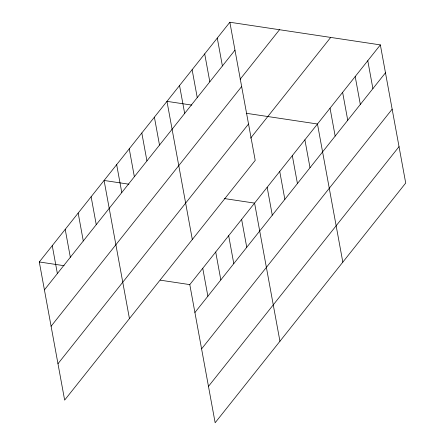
<?xml version="1.0" encoding="UTF-8"?>
<svg xmlns="http://www.w3.org/2000/svg" width="445" height="445" viewBox="0 0 445 445"><rect width="100%" height="100%" fill="white"/><g stroke="black" fill="none" stroke-linecap="round" stroke-linejoin="round"><path stroke-width="0.67" d="M229.854 22.25L255.208 160.389L64.647 400.105L39.294 261.966L229.854 22.25L380.353 44.895L405.707 183.034L215.146 422.75L189.792 284.611L380.353 44.895M44.417 289.867L234.977 50.146M240.111 79.299L279.521 29.72M51.092 326.246L241.652 86.53M57.972 363.726L248.533 124.01M250.613 138.15L330.691 37.425M194.916 312.512L385.476 72.791M201.591 348.891L392.151 109.175M208.471 386.371L399.032 146.655M191.801 105.092L166.97 101.354L192.323 239.493M246.257 113.286L317.469 123.999L342.822 262.138M128.917 184.202L104.086 180.464L129.439 318.603M224.38 198.565L254.585 203.109L279.938 341.248M39.294 261.966L64.124 265.704M160.261 280.166L189.792 284.611M367.776 60.715L372.899 88.616M355.199 76.54L360.322 104.436M342.622 92.36L347.745 120.256M330.045 108.18L335.163 136.081M304.892 139.825L310.009 167.72M292.315 155.644L297.432 183.54M279.738 171.464L284.856 199.366M267.161 187.289L272.279 215.185M217.277 38.07L222.4 65.971M241.624 219.407L246.747 247.309M204.7 53.895L209.823 81.791M228.669 235.711L233.786 263.607M192.123 69.715L197.246 97.611M215.708 252.009L220.831 279.911M179.546 85.535L184.669 113.436M202.753 268.313L207.871 296.209M154.393 117.18L159.51 145.076M141.816 132.999L146.933 160.895M129.239 148.819L134.357 176.721M116.662 164.644L121.78 192.54M91.125 196.762L96.248 224.664M78.17 213.066L83.287 240.962M65.209 229.364L70.332 257.266M52.254 245.668L57.372 273.564"/></g></svg>
